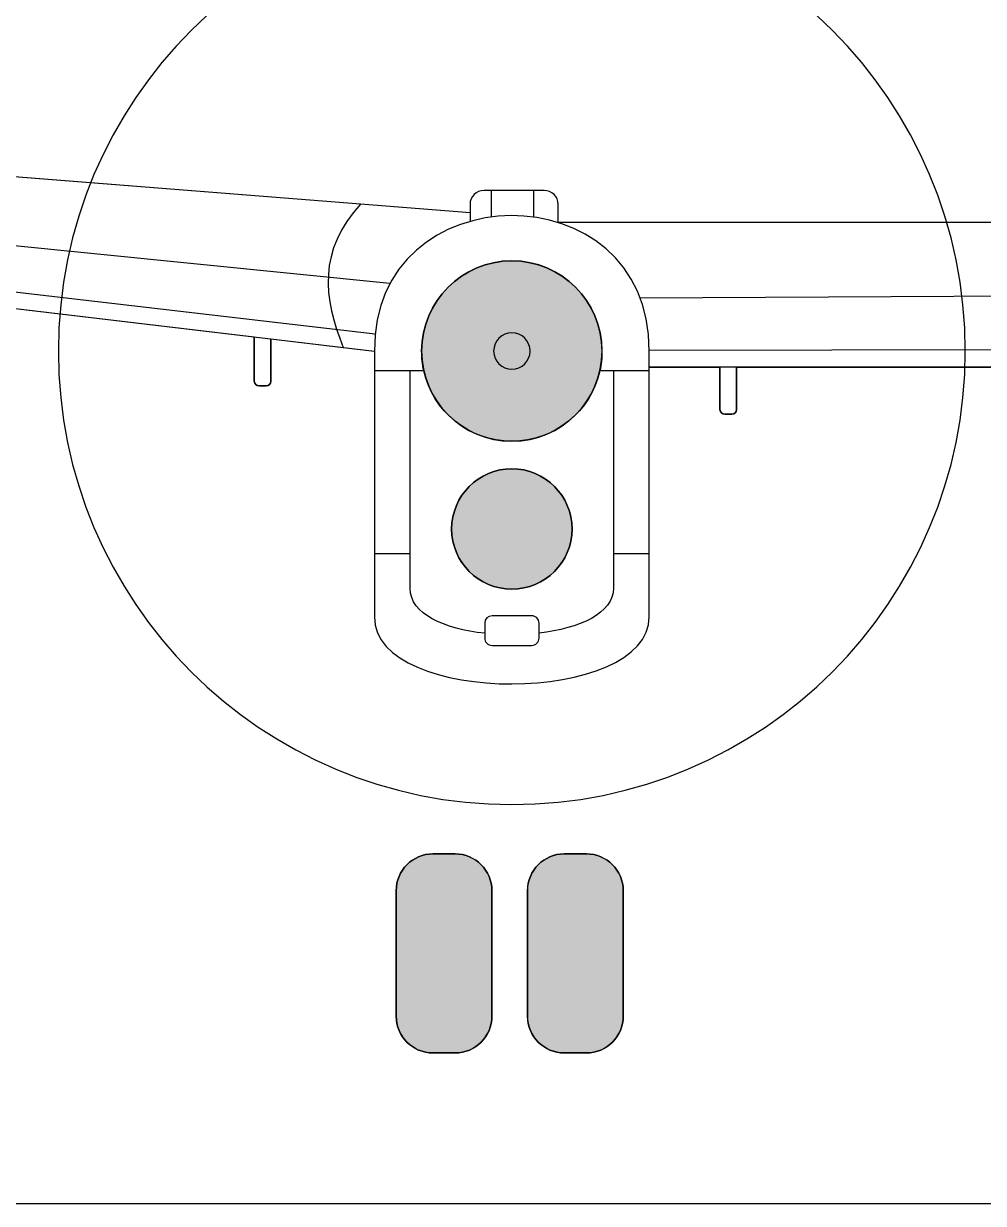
# Model space of a CAD drawing. Extents: x 65 to 351, y 40 to 245.
# Drawn here: x 236.07 to 254.15, y 185.97 to 208.19 of the extents above; entities that cross this region are included whole.
import ezdxf

# ---------------------------------------------------------------- set-up
doc = ezdxf.new("R2010")
doc.units = 0
doc.header["$MEASUREMENT"] = 0
doc.layers.add('4-VIEW', color=7, linetype='CONTINUOUS')
doc.layers.add('SOLIDS', color=7, linetype='CONTINUOUS')

# ---------------------------------------------------------------- blocks, each defined once
blk = doc.blocks.new('BLOCK_2')
at = {"layer": '4-VIEW', "color": 250}
for points in [[(242.972, 203.295), (206.306, 206.974)], [(242.693, 202.34), (207.276, 206.462)], [(244.882, 205.048), (244.882, 204.549)], [(245.673, 205.048), (245.673, 204.548)], [(282.005, 204.444), (246.141, 204.444)], [(259.498, 203.083), (247.686, 203.018)], [(258.177, 202.053), (247.857, 202.031)], [(258.051, 201.718), (247.857, 201.718)], [(243.611, 201.651), (242.681, 201.651)], [(247.857, 201.651), (246.926, 201.651)], [(243.354, 198.208), (242.681, 198.208)], [(247.857, 198.208), (247.182, 198.208)]]:
    blk.add_lwpolyline(points, dxfattribs=at)
for points, knots in [([(245.268, 193.484), (240.552, 193.484), (236.729, 197.307), (236.729, 202.023), (236.729, 206.739), (240.552, 210.562), (245.268, 210.562), (249.984, 210.562), (253.807, 206.739), (253.807, 202.023), (253.807, 197.307), (249.984, 193.484), (245.268, 193.484)], [0, 0, 0, 0, 1, 1, 1, 2, 2, 2, 3, 3, 3, 4, 4, 4, 4]), ([(244.481, 204.624), (244.481, 204.624), (206.265, 207.645), (206.265, 207.645), (204.632, 207.774), (205.623, 206.425), (206.48, 206.323), (206.48, 206.323), (242.681, 202.022), (242.681, 202.022)], [0, 0, 0, 0, 1, 1, 1, 2, 2, 2, 3, 3, 3, 3]), ([(242.681, 202.022), (242.638, 205.382), (247.857, 205.466), (247.857, 202.023), (247.857, 202.023), (247.857, 202.022), (247.857, 202.022), (247.857, 202.022), (247.857, 197.024), (247.857, 197.024), (247.857, 195.343), (242.681, 195.327), (242.681, 197.016), (242.681, 197.016), (242.681, 202.022), (242.681, 202.022), (242.681, 202.022), (242.681, 202.022), (242.681, 202.022)], [0, 0, 0, 0, 1, 1, 1, 2, 2, 2, 3, 3, 3, 4, 4, 4, 5, 5, 5, 6, 6, 6, 6]), ([(246.141, 204.444), (246.141, 204.444), (246.141, 204.784), (246.141, 204.784), (246.141, 204.929), (246.022, 205.048), (245.877, 205.048), (245.877, 205.048), (244.745, 205.048), (244.745, 205.048), (244.599, 205.048), (244.481, 204.929), (244.481, 204.784), (244.481, 204.784), (244.481, 204.465), (244.481, 204.465)], [0, 0, 0, 0, 1, 1, 1, 2, 2, 2, 3, 3, 3, 4, 4, 4, 5, 5, 5, 5]), ([(245.268, 200.325), (244.331, 200.325), (243.57, 201.085), (243.57, 202.023), (243.57, 202.961), (244.331, 203.722), (245.268, 203.722), (246.207, 203.722), (246.967, 202.961), (246.967, 202.023), (246.967, 201.085), (246.207, 200.325), (245.268, 200.325), (245.268, 200.325), (245.268, 200.325), (245.268, 200.325)], [0, 0, 0, 0, 1, 1, 1, 2, 2, 2, 3, 3, 3, 4, 4, 4, 5, 5, 5, 5]), ([(240.732, 202.253), (240.732, 202.253), (240.732, 201.455), (240.732, 201.455), (240.732, 201.407), (240.692, 201.367), (240.644, 201.367), (240.644, 201.367), (240.508, 201.367), (240.508, 201.367), (240.459, 201.367), (240.419, 201.407), (240.419, 201.455), (240.419, 201.455), (240.419, 202.291), (240.419, 202.291)], [0, 0, 0, 0, 1, 1, 1, 2, 2, 2, 3, 3, 3, 4, 4, 4, 5, 5, 5, 5]), ([(245.268, 201.68), (245.079, 201.68), (244.926, 201.834), (244.926, 202.023), (244.926, 202.212), (245.079, 202.366), (245.268, 202.366), (245.458, 202.366), (245.612, 202.212), (245.612, 202.023), (245.612, 201.834), (245.458, 201.68), (245.268, 201.68), (245.268, 201.68), (245.268, 201.68), (245.268, 201.68)], [0, 0, 0, 0, 1, 1, 1, 2, 2, 2, 3, 3, 3, 4, 4, 4, 5, 5, 5, 5]), ([(249.501, 201.718), (249.501, 201.718), (249.501, 200.92), (249.501, 200.92), (249.501, 200.872), (249.461, 200.832), (249.412, 200.832), (249.412, 200.832), (249.276, 200.832), (249.276, 200.832), (249.227, 200.832), (249.188, 200.872), (249.188, 200.92), (249.188, 200.92), (249.188, 201.718), (249.188, 201.718)], [0, 0, 0, 0, 1, 1, 1, 2, 2, 2, 3, 3, 3, 4, 4, 4, 5, 5, 5, 5]), ([(244.757, 196.709), (243.998, 196.792), (243.354, 197.072), (243.354, 197.55), (243.354, 197.55), (243.354, 201.651), (243.354, 201.651)], [0, 0, 0, 0, 1, 1, 1, 2, 2, 2, 2]), ([(247.182, 201.651), (247.182, 201.651), (247.182, 197.558), (247.182, 197.558), (247.182, 197.084), (246.539, 196.801), (245.781, 196.713)], [0, 0, 0, 0, 1, 1, 1, 2, 2, 2, 2]), ([(245.268, 197.539), (244.642, 197.539), (244.135, 198.047), (244.135, 198.673), (244.135, 199.299), (244.642, 199.807), (245.268, 199.807), (245.895, 199.807), (246.402, 199.299), (246.402, 198.673), (246.402, 198.047), (245.895, 197.539), (245.268, 197.539), (245.268, 197.539), (245.268, 197.539), (245.268, 197.539)], [0, 0, 0, 0, 1, 1, 1, 2, 2, 2, 3, 3, 3, 4, 4, 4, 5, 5, 5, 5]), ([(245.641, 196.48), (245.641, 196.48), (244.896, 196.48), (244.896, 196.48), (244.82, 196.48), (244.757, 196.543), (244.757, 196.62), (244.757, 196.62), (244.757, 196.899), (244.757, 196.899), (244.757, 196.976), (244.82, 197.038), (244.896, 197.038), (244.896, 197.038), (245.641, 197.038), (245.641, 197.038), (245.718, 197.038), (245.781, 196.976), (245.781, 196.899), (245.781, 196.899), (245.781, 196.62), (245.781, 196.62), (245.781, 196.543), (245.718, 196.48), (245.641, 196.48), (245.641, 196.48), (245.641, 196.48), (245.641, 196.48)], [0, 0, 0, 0, 1, 1, 1, 2, 2, 2, 3, 3, 3, 4, 4, 4, 5, 5, 5, 6, 6, 6, 7, 7, 7, 8, 8, 8, 9, 9, 9, 9]), ([(244.202, 192.556), (244.202, 192.556), (243.782, 192.556), (243.782, 192.556), (243.402, 192.556), (243.09, 192.244), (243.09, 191.863), (243.09, 191.863), (243.09, 189.5), (243.09, 189.5), (243.09, 189.12), (243.402, 188.808), (243.782, 188.808), (243.782, 188.808), (244.202, 188.808), (244.202, 188.808), (244.582, 188.808), (244.894, 189.12), (244.894, 189.5), (244.894, 189.5), (244.894, 191.863), (244.894, 191.863), (244.894, 192.244), (244.582, 192.556), (244.202, 192.556), (244.202, 192.556), (244.202, 192.556), (244.202, 192.556)], [0, 0, 0, 0, 1, 1, 1, 2, 2, 2, 3, 3, 3, 4, 4, 4, 5, 5, 5, 6, 6, 6, 7, 7, 7, 8, 8, 8, 9, 9, 9, 9]), ([(246.675, 192.556), (246.675, 192.556), (246.255, 192.556), (246.255, 192.556), (245.874, 192.556), (245.563, 192.244), (245.563, 191.863), (245.563, 191.863), (245.563, 189.5), (245.563, 189.5), (245.563, 189.12), (245.874, 188.808), (246.255, 188.808), (246.255, 188.808), (246.675, 188.808), (246.675, 188.808), (247.055, 188.808), (247.367, 189.12), (247.367, 189.5), (247.367, 189.5), (247.367, 191.863), (247.367, 191.863), (247.367, 192.244), (247.055, 192.556), (246.675, 192.556), (246.675, 192.556), (246.675, 192.556), (246.675, 192.556)], [0, 0, 0, 0, 1, 1, 1, 2, 2, 2, 3, 3, 3, 4, 4, 4, 5, 5, 5, 6, 6, 6, 7, 7, 7, 8, 8, 8, 9, 9, 9, 9])]:
    blk.add_open_spline(points, degree=3, knots=knots, dxfattribs=at)
blk.add_open_spline([(242.416, 204.787), (241.622, 203.925), (241.709, 203.016), (242.095, 202.091)], degree=3, dxfattribs=at)

msp = doc.modelspace()

# ---------------------------------------------------------------- hatches: boundary and pattern name
at = {"layer": 'SOLIDS'}
h = msp.add_hatch(color=252, dxfattribs=at)
edge = h.paths.add_edge_path()
edge.add_spline(control_points=[(245.268, 203.722), (244.33, 203.722), (243.57, 202.961), (243.57, 202.023), (243.57, 201.895), (243.584, 201.771), (243.611, 201.651), (243.78, 200.892), (244.458, 200.325), (245.268, 200.325), (246.078, 200.325), (246.756, 200.892), (246.926, 201.651), (246.953, 201.771), (246.966, 201.895), (246.966, 202.023), (246.966, 202.961), (246.207, 203.722), (245.268, 203.722), (245.268, 203.722), (245.268, 203.722), (245.268, 203.722)], knot_values=[0, 0, 0, 0, 1, 1, 1, 2, 2, 2, 3, 3, 3, 4, 4, 4, 5, 5, 5, 6, 6, 6, 7, 7, 7, 7], degree=3, periodic=1)
edge = h.paths.add_edge_path()
edge.add_spline(control_points=[(245.268, 199.807), (244.642, 199.807), (244.135, 199.299), (244.135, 198.673), (244.135, 198.047), (244.642, 197.539), (245.268, 197.539), (245.894, 197.539), (246.402, 198.047), (246.402, 198.673), (246.402, 199.299), (245.894, 199.807), (245.268, 199.807)], knot_values=[0, 0, 0, 0, 1, 1, 1, 2, 2, 2, 3, 3, 3, 4, 4, 4, 4], degree=3, periodic=1)
h = msp.add_hatch(color=252, dxfattribs=at)
edge = h.paths.add_edge_path()
edge.add_spline(control_points=[(243.782, 192.556), (243.782, 192.556), (244.201, 192.556), (244.201, 192.556), (244.582, 192.556), (244.894, 192.244), (244.894, 191.863), (244.894, 191.863), (244.894, 189.5), (244.894, 189.5), (244.894, 189.12), (244.582, 188.808), (244.201, 188.808), (244.201, 188.808), (243.782, 188.808), (243.782, 188.808), (243.402, 188.808), (243.09, 189.12), (243.09, 189.5), (243.09, 189.5), (243.09, 191.863), (243.09, 191.863), (243.09, 192.244), (243.402, 192.556), (243.782, 192.556)], knot_values=[0, 0, 0, 0, 1, 1, 1, 2, 2, 2, 3, 3, 3, 4, 4, 4, 5, 5, 5, 6, 6, 6, 7, 7, 7, 8, 8, 8, 8], degree=3, periodic=1)
h = msp.add_hatch(color=252, dxfattribs=at)
edge = h.paths.add_edge_path()
edge.add_spline(control_points=[(246.255, 192.556), (246.255, 192.556), (246.674, 192.556), (246.674, 192.556), (247.055, 192.556), (247.367, 192.244), (247.367, 191.863), (247.367, 191.863), (247.367, 189.5), (247.367, 189.5), (247.367, 189.12), (247.055, 188.808), (246.674, 188.808), (246.674, 188.808), (246.255, 188.808), (246.255, 188.808), (245.874, 188.808), (245.562, 189.12), (245.562, 189.5), (245.562, 189.5), (245.562, 191.863), (245.562, 191.863), (245.562, 192.244), (245.874, 192.556), (246.255, 192.556)], knot_values=[0, 0, 0, 0, 1, 1, 1, 2, 2, 2, 3, 3, 3, 4, 4, 4, 5, 5, 5, 6, 6, 6, 7, 7, 7, 8, 8, 8, 8], degree=3, periodic=1)

# ---------------------------------------------------------------- linework, layer by layer
at = {"layer": '4-VIEW', "color": 250}
msp.add_lwpolyline([(205.434, 185.975), (323.231, 185.975)], dxfattribs=at)
at = {"layer": 'SOLIDS'}
for points, knots in [([(244.481, 204.784), (244.481, 204.929), (244.599, 205.048), (244.744, 205.048), (244.744, 205.048), (244.882, 205.048), (244.882, 205.048), (244.882, 205.048), (245.673, 205.048), (245.673, 205.048), (245.673, 205.048), (245.877, 205.048), (245.877, 205.048), (246.022, 205.048), (246.141, 204.929), (246.141, 204.784), (246.141, 204.784), (246.141, 204.444), (246.141, 204.444), (246.141, 204.444), (259.429, 204.444), (259.429, 204.444), (260.34, 205.535), (261.412, 206.465), (263.163, 206.718), (263.14, 206.796), (263.131, 206.893), (263.132, 207.017), (263.132, 207.017), (263.431, 222.587), (263.431, 222.587), (263.433, 222.685), (263.441, 222.776), (263.456, 222.86), (263.456, 222.86), (245.202, 222.955), (245.202, 222.955), (245.202, 222.955), (245.004, 222.956), (245.004, 222.956), (244.551, 222.959), (243.887, 223.63), (244.76, 223.647), (244.76, 223.647), (245.202, 223.656), (245.202, 223.656), (245.202, 223.656), (261.672, 223.981), (261.672, 223.981), (263.356, 224.014), (264.79, 224.014), (266.473, 223.981), (266.473, 223.981), (282.944, 223.656), (282.944, 223.656), (282.944, 223.656), (283.386, 223.647), (283.386, 223.647), (284.258, 223.63), (283.594, 222.959), (283.141, 222.956), (283.141, 222.956), (282.944, 222.955), (282.944, 222.955), (282.944, 222.955), (264.691, 222.86), (264.691, 222.86), (264.705, 222.776), (264.713, 222.685), (264.714, 222.587), (264.714, 222.587), (265.013, 207.017), (265.013, 207.017), (265.015, 206.893), (265.006, 206.796), (264.982, 206.718), (266.733, 206.465), (267.805, 205.535), (268.716, 204.444), (268.716, 204.444), (282.004, 204.444), (282.004, 204.444), (282.004, 204.444), (282.004, 204.784), (282.004, 204.784), (282.004, 204.929), (282.123, 205.048), (282.268, 205.048), (282.268, 205.048), (282.472, 205.048), (282.472, 205.048), (282.472, 205.048), (283.263, 205.048), (283.263, 205.048), (283.263, 205.048), (283.4, 205.048), (283.4, 205.048), (283.547, 205.048), (283.665, 204.929), (283.665, 204.784), (283.665, 204.784), (283.665, 204.624), (283.665, 204.624), (283.665, 204.624), (285.73, 204.787), (285.73, 204.787), (285.73, 204.787), (320.887, 207.566), (320.887, 207.566), (320.887, 207.566), (321.88, 207.645), (321.88, 207.645), (323.513, 207.774), (322.523, 206.425), (321.665, 206.323), (321.665, 206.323), (321.028, 206.249), (321.028, 206.249), (321.028, 206.249), (321.028, 205.413), (321.028, 205.413), (321.028, 205.364), (320.989, 205.324), (320.94, 205.324), (320.94, 205.324), (320.804, 205.324), (320.804, 205.324), (320.755, 205.324), (320.716, 205.364), (320.716, 205.413), (320.716, 205.413), (320.716, 206.21), (320.716, 206.21), (320.716, 206.21), (314.337, 205.454), (314.337, 205.454), (314.337, 205.454), (314.337, 204.618), (314.337, 204.618), (314.337, 204.569), (314.298, 204.529), (314.249, 204.529), (314.249, 204.529), (314.113, 204.529), (314.113, 204.529), (314.065, 204.529), (314.025, 204.569), (314.025, 204.618), (314.025, 204.618), (314.025, 205.415), (314.025, 205.415), (314.025, 205.415), (304.453, 204.279), (304.453, 204.279), (304.453, 204.279), (304.453, 203.443), (304.453, 203.443), (304.453, 203.395), (304.414, 203.355), (304.365, 203.355), (304.365, 203.355), (304.229, 203.355), (304.229, 203.355), (304.181, 203.355), (304.141, 203.395), (304.141, 203.443), (304.141, 203.443), (304.141, 204.241), (304.141, 204.241), (304.141, 204.241), (295.661, 203.234), (295.661, 203.234), (295.661, 203.234), (295.661, 202.398), (295.661, 202.398), (295.661, 202.35), (295.622, 202.31), (295.573, 202.31), (295.573, 202.31), (295.437, 202.31), (295.437, 202.31), (295.389, 202.31), (295.349, 202.35), (295.349, 202.398), (295.349, 202.398), (295.349, 203.196), (295.349, 203.196), (295.349, 203.196), (287.726, 202.291), (287.726, 202.291), (287.726, 202.291), (287.726, 201.455), (287.726, 201.455), (287.726, 201.407), (287.686, 201.367), (287.638, 201.367), (287.638, 201.367), (287.501, 201.367), (287.501, 201.367), (287.453, 201.367), (287.413, 201.407), (287.413, 201.455), (287.413, 201.455), (287.413, 202.253), (287.413, 202.253), (287.413, 202.253), (286.05, 202.091), (286.05, 202.091), (286.05, 202.091), (285.465, 202.022), (285.465, 202.022), (285.465, 202.022), (285.465, 201.651), (285.465, 201.651), (285.465, 201.651), (285.465, 198.208), (285.465, 198.208), (285.465, 198.208), (285.465, 197.016), (285.465, 197.016), (285.465, 195.327), (280.289, 195.343), (280.289, 197.024), (280.289, 197.024), (280.289, 198.208), (280.289, 198.208), (280.289, 198.208), (280.289, 201.651), (280.289, 201.651), (280.289, 201.651), (280.289, 201.718), (280.289, 201.718), (280.289, 201.718), (278.958, 201.718), (278.958, 201.718), (278.958, 201.718), (278.958, 200.92), (278.958, 200.92), (278.958, 200.872), (278.918, 200.832), (278.869, 200.832), (278.869, 200.832), (278.733, 200.832), (278.733, 200.832), (278.685, 200.832), (278.645, 200.872), (278.645, 200.92), (278.645, 200.92), (278.645, 201.718), (278.645, 201.718), (278.645, 201.718), (270.095, 201.718), (270.095, 201.718), (270.136, 201.563), (270.157, 201.399), (270.157, 201.23), (270.157, 201.23), (270.157, 198.975), (270.157, 198.975), (270.157, 198.975), (270.157, 194.566), (270.157, 194.566), (270.157, 193.171), (269.041, 192.638), (267.701, 192.451), (266.475, 192.281), (261.58, 192.281), (260.372, 192.462), (259.065, 192.658), (257.988, 193.196), (257.988, 194.566), (257.988, 194.566), (257.988, 198.975), (257.988, 198.975), (257.988, 198.975), (257.988, 201.23), (257.988, 201.23), (257.988, 201.399), (258.009, 201.563), (258.051, 201.718), (258.051, 201.718), (249.501, 201.718), (249.501, 201.718), (249.501, 201.718), (249.501, 200.92), (249.501, 200.92), (249.501, 200.872), (249.461, 200.832), (249.412, 200.832), (249.412, 200.832), (249.276, 200.832), (249.276, 200.832), (249.227, 200.832), (249.188, 200.872), (249.188, 200.92), (249.188, 200.92), (249.188, 201.718), (249.188, 201.718), (249.188, 201.718), (247.857, 201.718), (247.857, 201.718), (247.857, 201.718), (247.857, 201.651), (247.857, 201.651), (247.857, 201.651), (247.857, 198.208), (247.857, 198.208), (247.857, 198.208), (247.857, 197.024), (247.857, 197.024), (247.857, 195.343), (242.681, 195.327), (242.681, 197.016), (242.681, 197.016), (242.681, 198.208), (242.681, 198.208), (242.681, 198.208), (242.681, 201.651), (242.681, 201.651), (242.681, 201.651), (242.681, 202.022), (242.681, 202.022), (242.681, 202.022), (242.095, 202.091), (242.095, 202.091), (242.095, 202.091), (240.732, 202.253), (240.732, 202.253), (240.732, 202.253), (240.732, 201.455), (240.732, 201.455), (240.732, 201.407), (240.692, 201.367), (240.644, 201.367), (240.644, 201.367), (240.508, 201.367), (240.508, 201.367), (240.459, 201.367), (240.419, 201.407), (240.419, 201.455), (240.419, 201.455), (240.419, 202.291), (240.419, 202.291), (240.419, 202.291), (232.797, 203.196), (232.797, 203.196), (232.797, 203.196), (232.797, 202.398), (232.797, 202.398), (232.797, 202.35), (232.757, 202.31), (232.709, 202.31), (232.709, 202.31), (232.572, 202.31), (232.572, 202.31), (232.524, 202.31), (232.485, 202.35), (232.485, 202.398), (232.485, 202.398), (232.485, 203.234), (232.485, 203.234), (232.485, 203.234), (224.004, 204.241), (224.004, 204.241), (224.004, 204.241), (224.004, 203.443), (224.004, 203.443), (224.004, 203.395), (223.965, 203.355), (223.916, 203.355), (223.916, 203.355), (223.78, 203.355), (223.78, 203.355), (223.731, 203.355), (223.692, 203.395), (223.692, 203.443), (223.692, 203.443), (223.692, 204.279), (223.692, 204.279), (223.692, 204.279), (214.12, 205.415), (214.12, 205.415), (214.12, 205.415), (214.12, 204.618), (214.12, 204.618), (214.12, 204.569), (214.081, 204.529), (214.032, 204.529), (214.032, 204.529), (213.896, 204.529), (213.896, 204.529), (213.847, 204.529), (213.807, 204.569), (213.807, 204.618), (213.807, 204.618), (213.807, 205.454), (213.807, 205.454), (213.807, 205.454), (207.43, 206.21), (207.43, 206.21), (207.43, 206.21), (207.43, 205.413), (207.43, 205.413), (207.43, 205.364), (207.39, 205.324), (207.342, 205.324), (207.342, 205.324), (207.206, 205.324), (207.206, 205.324), (207.157, 205.324), (207.118, 205.364), (207.118, 205.413), (207.118, 205.413), (207.118, 206.249), (207.118, 206.249), (207.118, 206.249), (206.48, 206.323), (206.48, 206.323), (205.622, 206.425), (204.632, 207.774), (206.265, 207.645), (206.265, 207.645), (207.259, 207.566), (207.259, 207.566), (207.259, 207.566), (242.416, 204.787), (242.416, 204.787), (242.416, 204.787), (244.481, 204.624), (244.481, 204.624), (244.481, 204.624), (244.481, 204.784), (244.481, 204.784)], [0, 0, 0, 0, 1, 1, 1, 2, 2, 2, 3, 3, 3, 4, 4, 4, 5, 5, 5, 6, 6, 6, 7, 7, 7, 8, 8, 8, 9, 9, 9, 10, 10, 10, 11, 11, 11, 12, 12, 12, 13, 13, 13, 14, 14, 14, 15, 15, 15, 16, 16, 16, 17, 17, 17, 18, 18, 18, 19, 19, 19, 20, 20, 20, 21, 21, 21, 22, 22, 22, 23, 23, 23, 24, 24, 24, 25, 25, 25, 26, 26, 26, 27, 27, 27, 28, 28, 28, 29, 29, 29, 30, 30, 30, 31, 31, 31, 32, 32, 32, 33, 33, 33, 34, 34, 34, 35, 35, 35, 36, 36, 36, 37, 37, 37, 38, 38, 38, 39, 39, 39, 40, 40, 40, 41, 41, 41, 42, 42, 42, 43, 43, 43, 44, 44, 44, 45, 45, 45, 46, 46, 46, 47, 47, 47, 48, 48, 48, 49, 49, 49, 50, 50, 50, 51, 51, 51, 52, 52, 52, 53, 53, 53, 54, 54, 54, 55, 55, 55, 56, 56, 56, 57, 57, 57, 58, 58, 58, 59, 59, 59, 60, 60, 60, 61, 61, 61, 62, 62, 62, 63, 63, 63, 64, 64, 64, 65, 65, 65, 66, 66, 66, 67, 67, 67, 68, 68, 68, 69, 69, 69, 70, 70, 70, 71, 71, 71, 72, 72, 72, 73, 73, 73, 74, 74, 74, 75, 75, 75, 76, 76, 76, 77, 77, 77, 78, 78, 78, 79, 79, 79, 80, 80, 80, 81, 81, 81, 82, 82, 82, 83, 83, 83, 84, 84, 84, 85, 85, 85, 86, 86, 86, 87, 87, 87, 88, 88, 88, 89, 89, 89, 90, 90, 90, 91, 91, 91, 92, 92, 92, 93, 93, 93, 94, 94, 94, 95, 95, 95, 96, 96, 96, 97, 97, 97, 98, 98, 98, 99, 99, 99, 100, 100, 100, 101, 101, 101, 102, 102, 102, 103, 103, 103, 104, 104, 104, 105, 105, 105, 106, 106, 106, 107, 107, 107, 108, 108, 108, 109, 109, 109, 110, 110, 110, 111, 111, 111, 112, 112, 112, 113, 113, 113, 114, 114, 114, 115, 115, 115, 116, 116, 116, 117, 117, 117, 118, 118, 118, 119, 119, 119, 120, 120, 120, 121, 121, 121, 122, 122, 122, 123, 123, 123, 124, 124, 124, 125, 125, 125, 126, 126, 126, 127, 127, 127, 128, 128, 128, 129, 129, 129, 130, 130, 130, 131, 131, 131, 132, 132, 132, 133, 133, 133, 134, 134, 134, 135, 135, 135, 136, 136, 136, 137, 137, 137, 138, 138, 138, 139, 139, 139, 140, 140, 140, 141, 141, 141, 142, 142, 142, 143, 143, 143, 144, 144, 144, 144]), ([(245.268, 203.722), (244.33, 203.722), (243.57, 202.961), (243.57, 202.023), (243.57, 201.895), (243.584, 201.771), (243.611, 201.651), (243.78, 200.892), (244.458, 200.325), (245.268, 200.325), (246.078, 200.325), (246.756, 200.892), (246.926, 201.651), (246.953, 201.771), (246.966, 201.895), (246.966, 202.023), (246.966, 202.961), (246.207, 203.722), (245.268, 203.722), (245.268, 203.722), (245.268, 203.722), (245.268, 203.722)], [0, 0, 0, 0, 1, 1, 1, 2, 2, 2, 3, 3, 3, 4, 4, 4, 5, 5, 5, 6, 6, 6, 7, 7, 7, 7]), ([(245.268, 199.807), (244.642, 199.807), (244.135, 199.299), (244.135, 198.673), (244.135, 198.047), (244.642, 197.539), (245.268, 197.539), (245.894, 197.539), (246.402, 198.047), (246.402, 198.673), (246.402, 199.299), (245.894, 199.807), (245.268, 199.807)], [0, 0, 0, 0, 1, 1, 1, 2, 2, 2, 3, 3, 3, 4, 4, 4, 4]), ([(243.782, 192.556), (243.782, 192.556), (244.201, 192.556), (244.201, 192.556), (244.582, 192.556), (244.894, 192.244), (244.894, 191.863), (244.894, 191.863), (244.894, 189.5), (244.894, 189.5), (244.894, 189.12), (244.582, 188.808), (244.201, 188.808), (244.201, 188.808), (243.782, 188.808), (243.782, 188.808), (243.402, 188.808), (243.09, 189.12), (243.09, 189.5), (243.09, 189.5), (243.09, 191.863), (243.09, 191.863), (243.09, 192.244), (243.402, 192.556), (243.782, 192.556)], [0, 0, 0, 0, 1, 1, 1, 2, 2, 2, 3, 3, 3, 4, 4, 4, 5, 5, 5, 6, 6, 6, 7, 7, 7, 8, 8, 8, 8]), ([(246.255, 192.556), (246.255, 192.556), (246.674, 192.556), (246.674, 192.556), (247.055, 192.556), (247.367, 192.244), (247.367, 191.863), (247.367, 191.863), (247.367, 189.5), (247.367, 189.5), (247.367, 189.12), (247.055, 188.808), (246.674, 188.808), (246.674, 188.808), (246.255, 188.808), (246.255, 188.808), (245.874, 188.808), (245.562, 189.12), (245.562, 189.5), (245.562, 189.5), (245.562, 191.863), (245.562, 191.863), (245.562, 192.244), (245.874, 192.556), (246.255, 192.556)], [0, 0, 0, 0, 1, 1, 1, 2, 2, 2, 3, 3, 3, 4, 4, 4, 5, 5, 5, 6, 6, 6, 7, 7, 7, 8, 8, 8, 8])]:
    msp.add_open_spline(points, degree=3, knots=knots, dxfattribs=at)

# ---------------------------------------------------------------- block references
at = {"layer": '4-VIEW'}
msp.add_blockref('BLOCK_2', (0, 0), dxfattribs=at)

doc.saveas('drawing.dxf')
